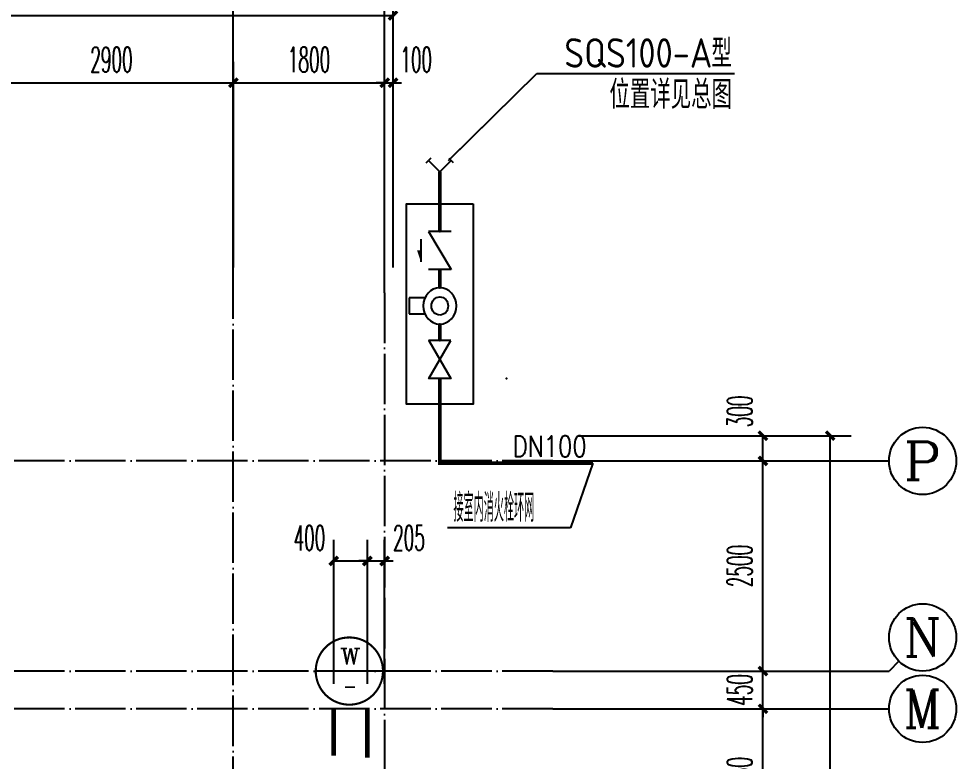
# Model space of a CAD drawing. Extents: x 27938 to 1507990, y 110129 to 923079.
# Drawn here: x 873564 to 884717, y 684584 to 693418 of the extents above; entities that cross this region are included whole.
import ezdxf
from ezdxf.enums import TextEntityAlignment as Align

# ---------------------------------------------------------------- set-up
doc = ezdxf.new("R2010")
doc.units = 0
doc.header["$LTSCALE"] = 1000
doc.header["$MEASUREMENT"] = 0
doc.linetypes.add('DOTE', pattern=[2.42, 2, -0.2, 0.02, -0.2])
for name, color, linetype in [('AXIS', 3, 'Continuous'), ('AXIS_TEXT', 7, 'Continuous'), ('DIM_不分区消火栓', 1, 'Continuous'), ('DIM_污水', 2, 'Continuous'), ('DOTE', 1, 'Continuous'), ('EQUIP_消防', 7, 'Continuous'), ('EQUIP_阀门', 7, 'Continuous'), ('PIPE-不分区消火栓', 1, 'TG_X'), ('PIPE-污水', 2, 'W'), ('TEXT_不分区消火栓', 7, 'Continuous'), ('TWT_DIM', 3, 'Continuous'), ('TWT_LEAD', 3, 'Continuous')]:
    doc.layers.add(name, color=color, linetype=linetype)
doc.styles.add('_TCH_AXIS', font='COMPLEX', dxfattribs={"bigfont": 'GBCBIG'})
doc.styles.add('_TCH_DIM_T3', font='SIMPLEX.shx', dxfattribs={"width": 0.494118, "bigfont": 'GBCBIG.shx'})
doc.styles.add('_TWT_CIRCLE', font='COMPLEX', dxfattribs={"width": 1.1, "height": 3.5, "bigfont": 'HZTXT'})
doc.styles.add('_TWT_PIPEDN', font='SIMPLEX', dxfattribs={"width": 0.8, "height": 3.5, "bigfont": 'HZTXT'})
doc.styles.add('COMPLEX', font='COMPLEX')
doc.styles.get("Standard").update_dxf_attribs({"font": 'gbenor.shx', "bigfont": 'gbcbig.shx'})
doc.styles.add('TG_LINETYPE', font='SIMPLEX', dxfattribs={"width": 0.8, "height": 3, "bigfont": 'HZTXT'})
doc.linetypes.add('TG_X', pattern='A,2,-0.229,["X",TG_LINETYPE,S=0.1,R=0,X=-0.229,Y=-0.15],0', length=2.229)
doc.linetypes.add('W', pattern='A,3,-0.2,["W",Standard,S=0.25,R=0,X=-0.1,Y=-0.115],-0.2', length=3.4)
doc.dimstyles.new('_TCH_ARCH&&100', dxfattribs={"dimtxt": 297.5, "dimasz": 100, "dimexe": 250, "dimexo": 300, "dimgap": 126.25, "dimtad": 1, "dimdec": 0, "dimzin": 0, "dimdsep": 46, "dimtxsty": '_TCH_DIM_T3', "dimblk": 'ARCHTICK', "dimcen": 0.09, "dimclrt": 4, "dimazin": 2, "dimtfac": 1, "dimtdec": 0, "dimtix": 1, "dimtmove": 2, "dimatfit": 3, "dimfxl": 100, "dimtolj": 1, "dimtzin": 0, "dimarcsym": 0})
doc.dimstyles.new('_TWT_ARCH&&100', dxfattribs={"dimtxt": 297.5, "dimasz": 100, "dimexe": 250, "dimexo": 300, "dimgap": 126.25, "dimtad": 1, "dimdec": 0, "dimzin": 0, "dimdsep": 46, "dimtxsty": '_TCH_DIM_T3', "dimblk": 'ARCHTICK', "dimcen": 0.09, "dimclrt": 7, "dimazin": 2, "dimtfac": 1, "dimtdec": 0, "dimtix": 1, "dimtmove": 2, "dimatfit": 3, "dimfxl": 1, "dimtolj": 1, "dimtzin": 0, "dimarcsym": 0})

# ---------------------------------------------------------------- blocks, each defined once
blk = doc.blocks.new('_ArchTick')
at = {"color": 0, "linetype": 'ByBlock', "const_width": 0.4}
blk.add_lwpolyline([(-0.5, -0.5), (0.5, 0.5)], dxfattribs=at)
blk = doc.blocks.new('*D706')
at = {"layer": 'Defpoints', "color": 0}
for p in [(877711, 686967), (877311, 685207), (877711, 685207)]:
    blk.add_point(p, dxfattribs=at)
at = {"layer": 'TWT_DIM', "color": 0, "lineweight": -2}
for p, q in [((877311, 685507), (877311, 687217)), ((877711, 685507), (877711, 687217)), ((877311, 686967), (877711, 686967))]:
    blk.add_line(p, q, dxfattribs=at)
at = {"layer": 'TWT_DIM', "color": 0, "lineweight": -2, "xscale": 100, "yscale": 100, "zscale": 100, "rotation": 180}
blk.add_blockref('_ArchTick', (877311, 686967), dxfattribs=at)
at = {"layer": 'TWT_DIM', "color": 0, "lineweight": -2, "xscale": 100, "yscale": 100, "zscale": 100}
blk.add_blockref('_ArchTick', (877711, 686967), dxfattribs=at)
at = {"layer": 'TWT_DIM', "color": 7, "insert": (877022, 687242), "char_height": 297.5, "attachment_point": 5, "style": '_TCH_DIM_T3'}
blk.add_mtext('\\A1;400', dxfattribs=at)
blk = doc.blocks.new('*D707')
at = {"layer": 'Defpoints', "color": 0}
for p in [(877917, 686967), (877711, 685207), (877917, 685207)]:
    blk.add_point(p, dxfattribs=at)
at = {"layer": 'TWT_DIM', "color": 0, "lineweight": -2}
for p, q in [((877711, 685507), (877711, 687217)), ((877917, 685507), (877917, 687217)), ((877711, 686967), (877611, 686967)), ((877711, 686967), (877917, 686967)), ((877917, 686967), (878017, 686967))]:
    blk.add_line(p, q, dxfattribs=at)
at = {"layer": 'TWT_DIM', "color": 0, "lineweight": -2, "xscale": 100, "yscale": 100, "zscale": 100}
blk.add_blockref('_ArchTick', (877711, 686967), dxfattribs=at)
at = {"layer": 'TWT_DIM', "color": 0, "lineweight": -2, "xscale": 100, "yscale": 100, "zscale": 100, "rotation": 180}
blk.add_blockref('_ArchTick', (877917, 686967), dxfattribs=at)
at = {"layer": 'TWT_DIM', "color": 7, "insert": (878206, 687242), "char_height": 297.5, "attachment_point": 5, "style": '_TCH_DIM_T3'}
blk.add_mtext('\\A1;205', dxfattribs=at)
blk = doc.blocks.new('*D910')
at = {"layer": 'AXIS', "color": 0, "lineweight": -2}
for p, q in [((880217, 685207), (882667, 685207)), ((882417, 683557), (882417, 685207)), ((880217, 683557), (882667, 683557))]:
    blk.add_line(p, q, dxfattribs=at)
at = {"layer": 'Defpoints', "color": 0}
for p in [(879917, 685207), (882417, 685207), (879917, 683557)]:
    blk.add_point(p, dxfattribs=at)
at = {"layer": 'AXIS', "color": 0, "lineweight": -2, "xscale": 100, "yscale": 100, "zscale": 100}
for p, rotation in [((882417, 685207), 90), ((882417, 683557), 270)]:
    blk.add_blockref('_ArchTick', p, dxfattribs=dict(at, rotation=rotation))
at = {"layer": 'AXIS', "color": 4, "insert": (882142, 684382), "char_height": 297.5, "attachment_point": 5, "rotation": 90, "style": '_TCH_DIM_T3'}
blk.add_mtext('\\A1;1650', dxfattribs=at)
blk = doc.blocks.new('*D911')
at = {"layer": 'AXIS', "color": 0, "lineweight": -2}
for p, q in [((880217, 685657), (882667, 685657)), ((882417, 685657), (882417, 685757)), ((882417, 685207), (882417, 685657)), ((880217, 685207), (882667, 685207)), ((882417, 685207), (882417, 685107))]:
    blk.add_line(p, q, dxfattribs=at)
at = {"layer": 'Defpoints', "color": 0}
for p in [(879917, 685657), (882417, 685657), (879917, 685207)]:
    blk.add_point(p, dxfattribs=at)
at = {"layer": 'AXIS', "color": 0, "lineweight": -2, "xscale": 100, "yscale": 100, "zscale": 100}
for p, rotation in [((882417, 685657), 270), ((882417, 685207), 90)]:
    blk.add_blockref('_ArchTick', p, dxfattribs=dict(at, rotation=rotation))
at = {"layer": 'AXIS', "color": 4, "insert": (882142, 685432), "char_height": 297.5, "attachment_point": 5, "rotation": 90, "style": '_TCH_DIM_T3'}
blk.add_mtext('\\A1;450', dxfattribs=at)
blk = doc.blocks.new('*D912')
at = {"layer": 'AXIS', "color": 0, "lineweight": -2}
for p, q in [((880217, 688157), (882667, 688157)), ((882417, 685657), (882417, 688157)), ((880217, 685657), (882667, 685657))]:
    blk.add_line(p, q, dxfattribs=at)
at = {"layer": 'Defpoints', "color": 0}
for p in [(879917, 688157), (882417, 688157), (879917, 685657)]:
    blk.add_point(p, dxfattribs=at)
at = {"layer": 'AXIS', "color": 0, "lineweight": -2, "xscale": 100, "yscale": 100, "zscale": 100}
for p, rotation in [((882417, 688157), 90), ((882417, 685657), 270)]:
    blk.add_blockref('_ArchTick', p, dxfattribs=dict(at, rotation=rotation))
at = {"layer": 'AXIS', "color": 4, "insert": (882142, 686907), "char_height": 297.5, "attachment_point": 5, "rotation": 90, "style": '_TCH_DIM_T3'}
blk.add_mtext('\\A1;2500', dxfattribs=at)
blk = doc.blocks.new('*D913')
at = {"layer": 'AXIS', "color": 0, "lineweight": -2}
for p, q in [((880217, 688457), (882667, 688457)), ((882417, 688157), (882417, 688457)), ((880217, 688157), (882667, 688157))]:
    blk.add_line(p, q, dxfattribs=at)
at = {"layer": 'Defpoints', "color": 0}
for p in [(879917, 688457), (882417, 688457), (879917, 688157)]:
    blk.add_point(p, dxfattribs=at)
at = {"layer": 'AXIS', "color": 0, "lineweight": -2, "xscale": 100, "yscale": 100, "zscale": 100}
for p, rotation in [((882417, 688457), 90), ((882417, 688157), 270)]:
    blk.add_blockref('_ArchTick', p, dxfattribs=dict(at, rotation=rotation))
at = {"layer": 'AXIS', "color": 4, "insert": (882142, 688746), "char_height": 297.5, "attachment_point": 5, "rotation": 90, "style": '_TCH_DIM_T3'}
blk.add_mtext('\\A1;300', dxfattribs=at)
blk = doc.blocks.new('*D914')
at = {"layer": 'AXIS', "color": 0, "lineweight": -2}
for p, q in [((880217, 688457), (883467, 688457)), ((883217, 672407), (883217, 688457)), ((880217, 672407), (883467, 672407))]:
    blk.add_line(p, q, dxfattribs=at)
at = {"layer": 'Defpoints', "color": 0}
for p in [(879917, 688457), (883217, 688457), (879917, 672407)]:
    blk.add_point(p, dxfattribs=at)
at = {"layer": 'AXIS', "color": 0, "lineweight": -2, "xscale": 100, "yscale": 100, "zscale": 100}
for p, rotation in [((883217, 688457), 90), ((883217, 672407), 270)]:
    blk.add_blockref('_ArchTick', p, dxfattribs=dict(at, rotation=rotation))
at = {"layer": 'AXIS', "color": 4, "insert": (882942, 680432), "char_height": 297.5, "attachment_point": 5, "rotation": 90, "style": '_TCH_DIM_T3'}
blk.add_mtext('\\A1;16050', dxfattribs=at)
blk = doc.blocks.new('*D935')
at = {"layer": 'AXIS', "color": 0, "lineweight": -2}
for p, q in [((877917, 690457), (877917, 692907)), ((878017, 690457), (878017, 692907)), ((877917, 692657), (877817, 692657)), ((877917, 692657), (878017, 692657)), ((878017, 692657), (878117, 692657))]:
    blk.add_line(p, q, dxfattribs=at)
at = {"layer": 'Defpoints', "color": 0}
for p in [(878017, 692657), (877917, 690157), (878017, 690157)]:
    blk.add_point(p, dxfattribs=at)
at = {"layer": 'AXIS', "color": 0, "lineweight": -2, "xscale": 100, "yscale": 100, "zscale": 100}
blk.add_blockref('_ArchTick', (877917, 692657), dxfattribs=at)
at = {"layer": 'AXIS', "color": 0, "lineweight": -2, "xscale": 100, "yscale": 100, "zscale": 100, "rotation": 180}
blk.add_blockref('_ArchTick', (878017, 692657), dxfattribs=at)
at = {"layer": 'AXIS', "color": 4, "insert": (878292, 692932), "char_height": 297.5, "attachment_point": 5, "style": '_TCH_DIM_T3'}
blk.add_mtext('\\A1;100', dxfattribs=at)
blk = doc.blocks.new('*D936')
at = {"layer": 'AXIS', "color": 0, "lineweight": -2}
for p, q in [((876117, 690457), (876117, 692907)), ((877917, 690457), (877917, 692907)), ((876117, 692657), (877917, 692657))]:
    blk.add_line(p, q, dxfattribs=at)
at = {"layer": 'Defpoints', "color": 0}
for p in [(877917, 692657), (876117, 690157), (877917, 690157)]:
    blk.add_point(p, dxfattribs=at)
at = {"layer": 'AXIS', "color": 0, "lineweight": -2, "xscale": 100, "yscale": 100, "zscale": 100, "rotation": 180}
blk.add_blockref('_ArchTick', (876117, 692657), dxfattribs=at)
at = {"layer": 'AXIS', "color": 0, "lineweight": -2, "xscale": 100, "yscale": 100, "zscale": 100}
blk.add_blockref('_ArchTick', (877917, 692657), dxfattribs=at)
at = {"layer": 'AXIS', "color": 4, "insert": (877017, 692932), "char_height": 297.5, "attachment_point": 5, "style": '_TCH_DIM_T3'}
blk.add_mtext('\\A1;1800', dxfattribs=at)
blk = doc.blocks.new('*D937')
at = {"layer": 'AXIS', "color": 0, "lineweight": -2}
for p, q in [((873217, 690457), (873217, 692907)), ((876117, 690457), (876117, 692907)), ((873217, 692657), (876117, 692657))]:
    blk.add_line(p, q, dxfattribs=at)
at = {"layer": 'Defpoints', "color": 0}
for p in [(876117, 692657), (873217, 690157), (876117, 690157)]:
    blk.add_point(p, dxfattribs=at)
at = {"layer": 'AXIS', "color": 0, "lineweight": -2, "xscale": 100, "yscale": 100, "zscale": 100, "rotation": 180}
blk.add_blockref('_ArchTick', (873217, 692657), dxfattribs=at)
at = {"layer": 'AXIS', "color": 0, "lineweight": -2, "xscale": 100, "yscale": 100, "zscale": 100}
blk.add_blockref('_ArchTick', (876117, 692657), dxfattribs=at)
at = {"layer": 'AXIS', "color": 4, "insert": (874667, 692932), "char_height": 297.5, "attachment_point": 5, "style": '_TCH_DIM_T3'}
blk.add_mtext('\\A1;2900', dxfattribs=at)
blk = doc.blocks.new('*D959')
at = {"layer": 'AXIS', "color": 0, "lineweight": -2}
for p, q in [((827817, 690457), (827817, 693707)), ((878017, 690457), (878017, 693707)), ((827817, 693457), (878017, 693457))]:
    blk.add_line(p, q, dxfattribs=at)
at = {"layer": 'Defpoints', "color": 0}
for p in [(878017, 693457), (827817, 690157), (878017, 690157)]:
    blk.add_point(p, dxfattribs=at)
at = {"layer": 'AXIS', "color": 0, "lineweight": -2, "xscale": 100, "yscale": 100, "zscale": 100, "rotation": 180}
blk.add_blockref('_ArchTick', (827817, 693457), dxfattribs=at)
at = {"layer": 'AXIS', "color": 0, "lineweight": -2, "xscale": 100, "yscale": 100, "zscale": 100}
blk.add_blockref('_ArchTick', (878017, 693457), dxfattribs=at)
at = {"layer": 'AXIS', "color": 4, "insert": (852917, 693732), "char_height": 297.5, "attachment_point": 5, "style": '_TCH_DIM_T3'}
blk.add_mtext('\\A1;50200', dxfattribs=at)
blk = doc.blocks.new('_AXISO')
blk.add_circle((0, 0), 0.5)
at = {"layer": 'AXIS_TEXT', "style": 'COMPLEX', "width": 1.041667}
blk.add_attdef('A', text='', height=0.56, dxfattribs=at).set_placement((-0.25, -0.28), (0.25, -0.28), align=Align.FIT)
blk = doc.blocks.new('$VALVE$00000295')
blk.add_lwpolyline([(-125.2, 72.3), (-125.2, -72.3), (125.2, 72.3), (125.2, -72.3), (-125.2, 72.3)])
for p in [(-125.2, 0), (125.2, 0)]:
    blk.add_point(p)
blk = doc.blocks.new('$VALVE$00000315')
for p, q in [((-75, 125), (75, 125)), ((-125, -75), (-125, 75)), ((-125, 75), (125, -75)), ((125, -75), (125, 75))]:
    blk.add_line(p, q)
for p in [(-125, 0), (125, 0)]:
    blk.add_point(p)
blk.add_solid([(0, 125), (0, 150), (75, 125)])
blk = doc.blocks.new('$VALVE$00000751')
for p, q in [((-53.2, -107.6), (-53.2, -220.6)), ((53.2, -220.6), (53.2, -107.6)), ((-53.2, -220.6), (53.2, -220.6))]:
    blk.add_line(p, q)
blk.add_lwpolyline([(-120, 0, 1), (120, 0, 1), (-120, 0, 1.76642)], format="xyb")
blk.add_circle((0, 0), 60)
for p in [(-120, 0), (120, 0)]:
    blk.add_point(p)
blk = doc.blocks.new('$ATTACHMENT$00000194')
for p, q in [((0, 0), (134, 134)), ((107, 162), (134, 134)), ((161, 107), (134, 134)), ((0, 0), (134, -134)), ((161, -107), (134, -134)), ((107, -161), (134, -134))]:
    blk.add_line(p, q)

msp = doc.modelspace()

# ---------------------------------------------------------------- hatches: boundary and pattern name
at = {"layer": 'PIPE-不分区消火栓'}
for points in [[(878573, 688131.5), (878550.5, 688131.5), (878550.5, 688109)], [(878573, 688131.5), (878573, 688109), (878550.5, 688109)]]:
    msp.add_hatch(color=256, dxfattribs=at).paths.add_polyline_path(points)

# ---------------------------------------------------------------- linework, layer by layer
msp.add_lwpolyline([(878970.4, 691214.8), (878970.4, 688833.5), (878175.6, 688833.5), (878175.6, 691214.8)], close=True)
for p in [(878573, 690886.3), (878573, 690436.3), (878573, 690217.3), (878573, 689785.3), (878573, 689588.2), (878573, 689137.5), (879367.8, 689137.5)]:
    msp.add_point(p)
at = {"layer": 'AXIS', "color": 8}
for p, q in [((876116.6, 690157.2), (876116.6, 694157.2)), ((877916.6, 690157.2), (877916.6, 694157.2)), ((879916.6, 688157.2), (883916.6, 688157.2)), ((884033.7, 685774.3), (883916.6, 685657.2)), ((879916.6, 685657.2), (883916.6, 685657.2)), ((879916.6, 685207.2), (883916.6, 685207.2))]:
    msp.add_line(p, q, dxfattribs=at)
at = {"layer": 'DIM_不分区消火栓'}
for p, q in [((880395.2, 688131.5), (880128.2, 687362.3)), ((880128.2, 687362.3), (878665.3, 687362.3))]:
    msp.add_line(p, q, dxfattribs=at)
at = {"layer": 'DIM_污水'}
msp.add_line((877897, 685657.2), (877097, 685657.2), dxfattribs=at)
at = {"layer": 'DIM_污水', "const_width": 25}
msp.add_lwpolyline([(877897, 685657.2, 1), (877097, 685657.2, 1)], format="xyb", close=True, dxfattribs=at)
at = {"layer": 'DOTE', "color": 169, "linetype": 'DOTE', "ltscale": 0.3}
for p, q in [((876116.6, 678957.2), (876116.6, 690157.2)), ((877916.6, 690157.2), (877916.6, 666975.2)), ((879916.6, 688157.2), (825916.6, 688157.2)), ((879916.6, 685657.2), (825916.6, 685657.2)), ((879916.6, 685207.2), (825916.6, 685207.2))]:
    msp.add_line(p, q, dxfattribs=at)
at = {"layer": 'PIPE-不分区消火栓', "const_width": 45}
for points in [[(878573, 691598.3), (878573, 690886.3)], [(878573, 690436.3), (878573, 690217.3)], [(878573, 689785.3), (878573, 689588.2)], [(878573, 689137.5), (878573, 688131.5)], [(878573, 688131.5), (879367.8, 688131.5)], [(879367.8, 688131.5), (880395.2, 688131.5)]]:
    msp.add_lwpolyline(points, dxfattribs=at)
at = {"layer": 'PIPE-污水', "ltscale": 0.5, "const_width": 55}
for points in [[(877311.5, 684649.1), (877311.5, 685207.2)], [(877711.5, 684625.1), (877711.5, 685207.2)]]:
    msp.add_lwpolyline(points, dxfattribs=at)
at = {"layer": 'TWT_LEAD'}
for p, q in [((878675.6, 691731.4), (879729, 692766.3)), ((878693.6, 691745.9), (879729, 692766.3)), ((879729, 692766.3), (882079.1, 692766.3))]:
    msp.add_line(p, q, dxfattribs=at)

# ---------------------------------------------------------------- block references
at = {"layer": 'AXIS', "color": 8}
ref = msp.add_blockref('_AXISO', (884316.6, 688157.2), dxfattribs=dict(at, xscale=800, yscale=800, zscale=800))
ref.add_attrib('A', 'P', dxfattribs={"layer": 'AXIS_TEXT', "color": 8, "ltscale": 0.5, "height": 452.5, "style": '_TCH_AXIS', "width": 1.235294}).set_placement((884090.3, 687930.9), (884542.9, 687930.9), align=Align.FIT)
ref = msp.add_blockref('_AXISO', (884316.6, 686057.2), dxfattribs=dict(at, xscale=800, yscale=800, zscale=800))
ref.add_attrib('A', 'N', dxfattribs={"layer": 'AXIS_TEXT', "color": 8, "ltscale": 0.5, "height": 452.5, "style": '_TCH_AXIS', "width": 1.105263}).set_placement((884090.3, 685830.9), (884542.9, 685830.9), align=Align.FIT)
ref = msp.add_blockref('_AXISO', (884316.6, 685207.2), dxfattribs=dict(at, xscale=800, yscale=800, zscale=800))
ref.add_attrib('A', 'M', dxfattribs={"layer": 'AXIS_TEXT', "color": 8, "ltscale": 0.5, "height": 452.5, "style": '_TCH_AXIS'}).set_placement((884090.3, 684980.9), (884542.9, 684980.9), align=Align.FIT)
at = {"layer": 'EQUIP_消防', "yscale": -1, "rotation": 90.00000000000001}
msp.add_blockref('$ATTACHMENT$00000194', (878573, 691598.3), dxfattribs=at)
at = {"layer": 'EQUIP_阀门', "xscale": 1.8, "zscale": 1.8, "rotation": 270}
for name, p, yscale in [('$VALVE$00000315', (878573, 690661.3), -1.8), ('$VALVE$00000751', (878573, 690001.3), 1.65), ('$VALVE$00000295', (878573, 689362.8), 1.8)]:
    msp.add_blockref(name, p, dxfattribs=dict(at, yscale=yscale))

# ---------------------------------------------------------------- texts
at = {"layer": 'DIM_不分区消火栓', "color": 7, "style": '_TCH_DIM_T3', "width": 0.494118}
msp.add_text('接室内消火栓环网', height=337.59, dxfattribs=at).set_placement((878735.3, 687432.3))
at = {"layer": 'DIM_污水', "color": 7, "style": '_TWT_CIRCLE'}
for s, height, width, p, p2 in [('W', 193.3, 1.1, (877385.6, 685733.5), (877630.6, 685733.5)), ('-', 207, 0.855556, (877421.1, 685375.9), (877588.1, 685375.9))]:
    msp.add_text(s, height=height, dxfattribs=dict(at, width=width)).set_placement(p, p2, align=Align.FIT)
at = {"layer": 'TEXT_不分区消火栓', "style": '_TWT_PIPEDN', "width": 0.8}
msp.add_text('DN100', height=250, dxfattribs=at).set_placement((879438.7, 688206.5))
at = {"layer": 'TWT_LEAD', "color": 7}
for s, height, p in [('SQS100-A', 350, (880054.4, 692836.3)), ('型', 337.6, (881804.4, 692836.3)), ('位置详见总图', 337.59, (880590.5, 692346.3))]:
    msp.add_text(s, height=height, dxfattribs=at).set_placement(p)

# ---------------------------------------------------------------- dimensions: what is measured, and where the dimension line sits
at = {"layer": 'AXIS', "color": 8}
for p1, p2, distance, picture, middle in [((827816.6, 690157.2), (878016.6, 690157.2), 3300, '*D959', (852916.6, 693732.2)), ((873216.6, 690157.2), (876116.6, 690157.2), 2500, '*D937', (874666.6, 692932.2)), ((876116.6, 690157.2), (877916.6, 690157.2), 2500, '*D936', (877016.6, 692932.2)), ((879916.6, 672407.2), (879916.6, 688457.2), -3300, '*D914', (882941.6, 680432.2)), ((879916.6, 685657.2), (879916.6, 688157.2), -2500, '*D912', (882141.6, 686907.2)), ((879916.6, 685207.2), (879916.6, 685657.2), -2500, '*D911', (882141.6, 685432.2)), ((879916.6, 683557.2), (879916.6, 685207.2), -2500, '*D910', (882141.6, 684382.2))]:
    dim = msp.add_aligned_dim(p1=p1, p2=p2, distance=distance, dimstyle='_TCH_ARCH&&100', dxfattribs=at)
    dim.commit()
    dim.dimension.update_dxf_attribs({"geometry": picture, "text_midpoint": middle})
for base, p1, p2, angle, picture, middle in [((878016.6, 692657.2), (877916.6, 690157.2), (878016.6, 690157.2), 360, '*D935', (878291.6, 692932.2)), ((882416.6, 688457.2), (879916.6, 688157.2), (879916.6, 688457.2), 90, '*D913', (882141.6, 688746.2))]:
    dim = msp.add_linear_dim(base=base, p1=p1, p2=p2, angle=angle, dimstyle='_TCH_ARCH&&100', dxfattribs=at)
    dim.commit()
    dim.dimension.update_dxf_attribs({"geometry": picture, "text_midpoint": middle, "dimtype": 129})
at = {"layer": 'TWT_DIM'}
for base, p1, p2, picture, middle in [((877711.5, 686966.6), (877311.5, 685207.2), (877711.5, 685207.2), '*D706', (877022.5, 687241.6)), ((877916.6, 686966.6), (877711.5, 685207.2), (877916.6, 685207.2), '*D707', (878205.6, 687241.6))]:
    dim = msp.add_linear_dim(base=base, p1=p1, p2=p2, angle=0, dimstyle='_TWT_ARCH&&100', dxfattribs=at)
    dim.commit()
    dim.dimension.update_dxf_attribs({"geometry": picture, "text_midpoint": middle, "dimtype": 129})

doc.saveas('drawing.dxf')
